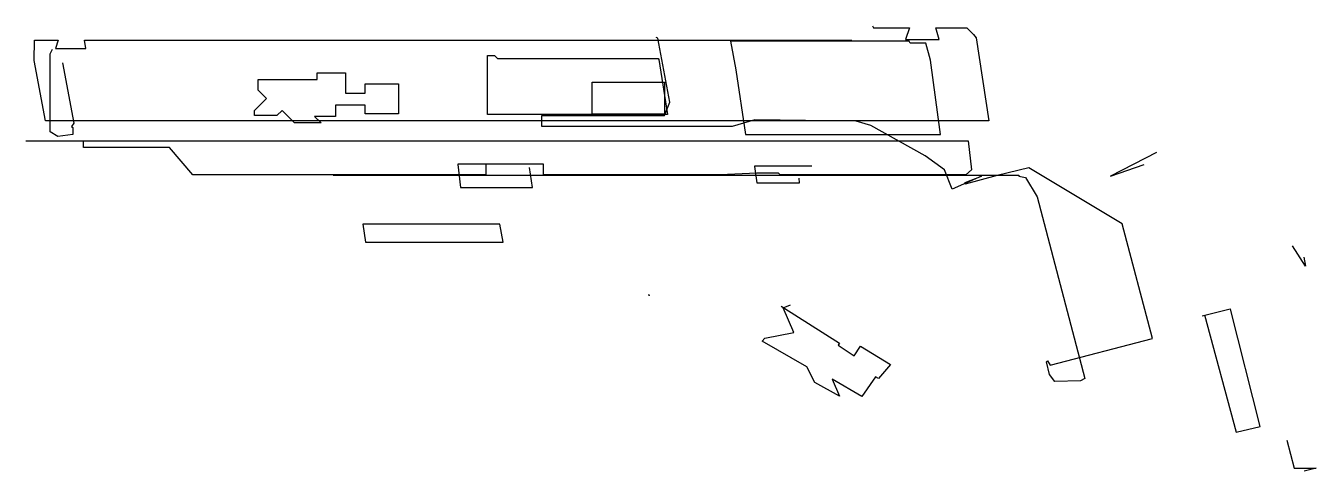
# Model space of a CAD drawing. Header units: metres. Extents: x 0.1 to 49.6, y 4.7 to 21.8.
import ezdxf

# ---------------------------------------------------------------- set-up
doc = ezdxf.new("R2010")
doc.units = ezdxf.units.M

msp = doc.modelspace()

# ---------------------------------------------------------------- linework, layer by layer
for points in [[(32.613, 21.817), (32.652, 21.735), (34.037, 21.735), (33.874, 21.294), (35.169, 21.294), (35.044, 21.737), (36.238, 21.737), (36.489, 21.486), (36.59, 21.356), (37.076, 18.175), (0.867, 18.175), (0.429, 20.491), (0.444, 21.266), (1.357, 21.266), (1.248, 20.95), (2.421, 20.95), (2.371, 21.269), (15.385, 21.269), (20.386, 21.269), (31.749, 21.269), (31.818, 21.269)], [(11.909, 16.088), (38.218, 16.088), (38.226, 16.087), (38.226, 16.059), (38.226, 16.048), (38.48, 15.994), (38.935, 15.263), (40.766, 8.297), (40.589, 8.197), (39.61, 8.181), (39.41, 8.451), (39.287, 8.928), (39.325, 8.975), (39.426, 8.798), (43.354, 9.83), (42.192, 14.226), (38.617, 16.366), (37.396, 16.08), (36.174, 15.747), (36.174, 15.809), (36.792, 16.045), (35.667, 15.552), (35.375, 16.296), (34.632, 16.831), (32.553, 17.999), (31.99, 18.159), (28.098, 18.21), (27.231, 17.958), (19.918, 17.958), (19.918, 18.381), (24.623, 18.381), (24.832, 18.887), (24.366, 21.341), (24.307, 21.374)], [(1.516, 20.395), (1.962, 18.089), (1.867, 17.959), (1.914, 17.923), (1.914, 17.644), (1.344, 17.572), (1.047, 17.757), (1.047, 20.739), (1.141, 20.926)], [(27.157, 21.232), (27.369, 20.133), (27.742, 17.649), (35.226, 17.649), (34.834, 20.506), (34.664, 21.149), (34.051, 21.149), (34.021, 21.234), (27.156, 21.234), (27.157, 21.232)], [(24.414, 20.531), (24.737, 18.413), (17.835, 18.413), (17.835, 20.677), (18.105, 20.677), (18.213, 20.569), (24.383, 20.569), (24.414, 20.531)], [(9.031, 19.753), (11.292, 19.753), (11.292, 20.013), (12.383, 20.013), (12.383, 19.231), (13.134, 19.231), (13.134, 19.587), (14.351, 19.587), (14.422, 19.587), (14.422, 18.441), (13.134, 18.441), (13.134, 18.78), (12.003, 18.78), (12.003, 18.346), (11.197, 18.346), (11.45, 18.093), (10.43, 18.093), (9.948, 18.575), (9.751, 18.377), (8.897, 18.377), (8.897, 18.567), (9.355, 19.025), (9.031, 19.35), (9.031, 19.753)], [(21.856, 19.657), (24.634, 19.657), (24.634, 18.424), (21.856, 18.424), (21.856, 19.657)], [(0.113, 17.405), (36.284, 17.405), (36.411, 16.289), (36.197, 16.108), (29.066, 16.108), (29.006, 16.168), (28.176, 16.168), (26.763, 16.108), (19.985, 16.108), (19.985, 16.511), (17.77, 16.511), (17.77, 16.108), (9.592, 16.108), (6.527, 16.108), (5.63, 17.154), (2.328, 17.154), (2.329, 17.405)], [(43.512, 16.956), (41.743, 16.053), (43.042, 16.498)], [(19.748, 16.515), (16.715, 16.515), (16.695, 16.515), (16.696, 16.495), (16.804, 15.613), (19.56, 15.613), (19.452, 16.383)], [(30.283, 16.431), (28.09, 16.431), (28.079, 16.431), (28.08, 16.42), (28.167, 15.799), (29.815, 15.799), (29.795, 15.969)], [(18.304, 14.21), (13.043, 14.21), (13.155, 13.515), (18.43, 13.515), (18.304, 14.21)], [(49.163, 12.951), (49.228, 12.606), (48.734, 13.385)], [(24.04, 11.479), (24.039, 11.458), (24.038, 11.479), (24.039, 11.5), (24.014, 11.499)], [(29.103, 11.065), (31.35, 9.653), (31.289, 9.565), (31.906, 9.16), (32.15, 9.536), (33.297, 8.834), (32.842, 8.296), (32.725, 8.359), (32.198, 7.603), (31.062, 8.266), (31.346, 7.615), (30.395, 8.138), (30.091, 8.737), (28.377, 9.723), (28.476, 9.838), (29.587, 10.061), (29.188, 11.004), (29.463, 11.12)], [(45.358, 10.738), (46.568, 6.231), (47.491, 6.456), (46.346, 10.949), (46.346, 10.951), (46.338, 10.951), (45.265, 10.683)], [(48.508, 5.922), (48.796, 4.856), (49.641, 4.856), (49.176, 4.738)]]:
    msp.add_lwpolyline(points)

doc.saveas('drawing.dxf')
